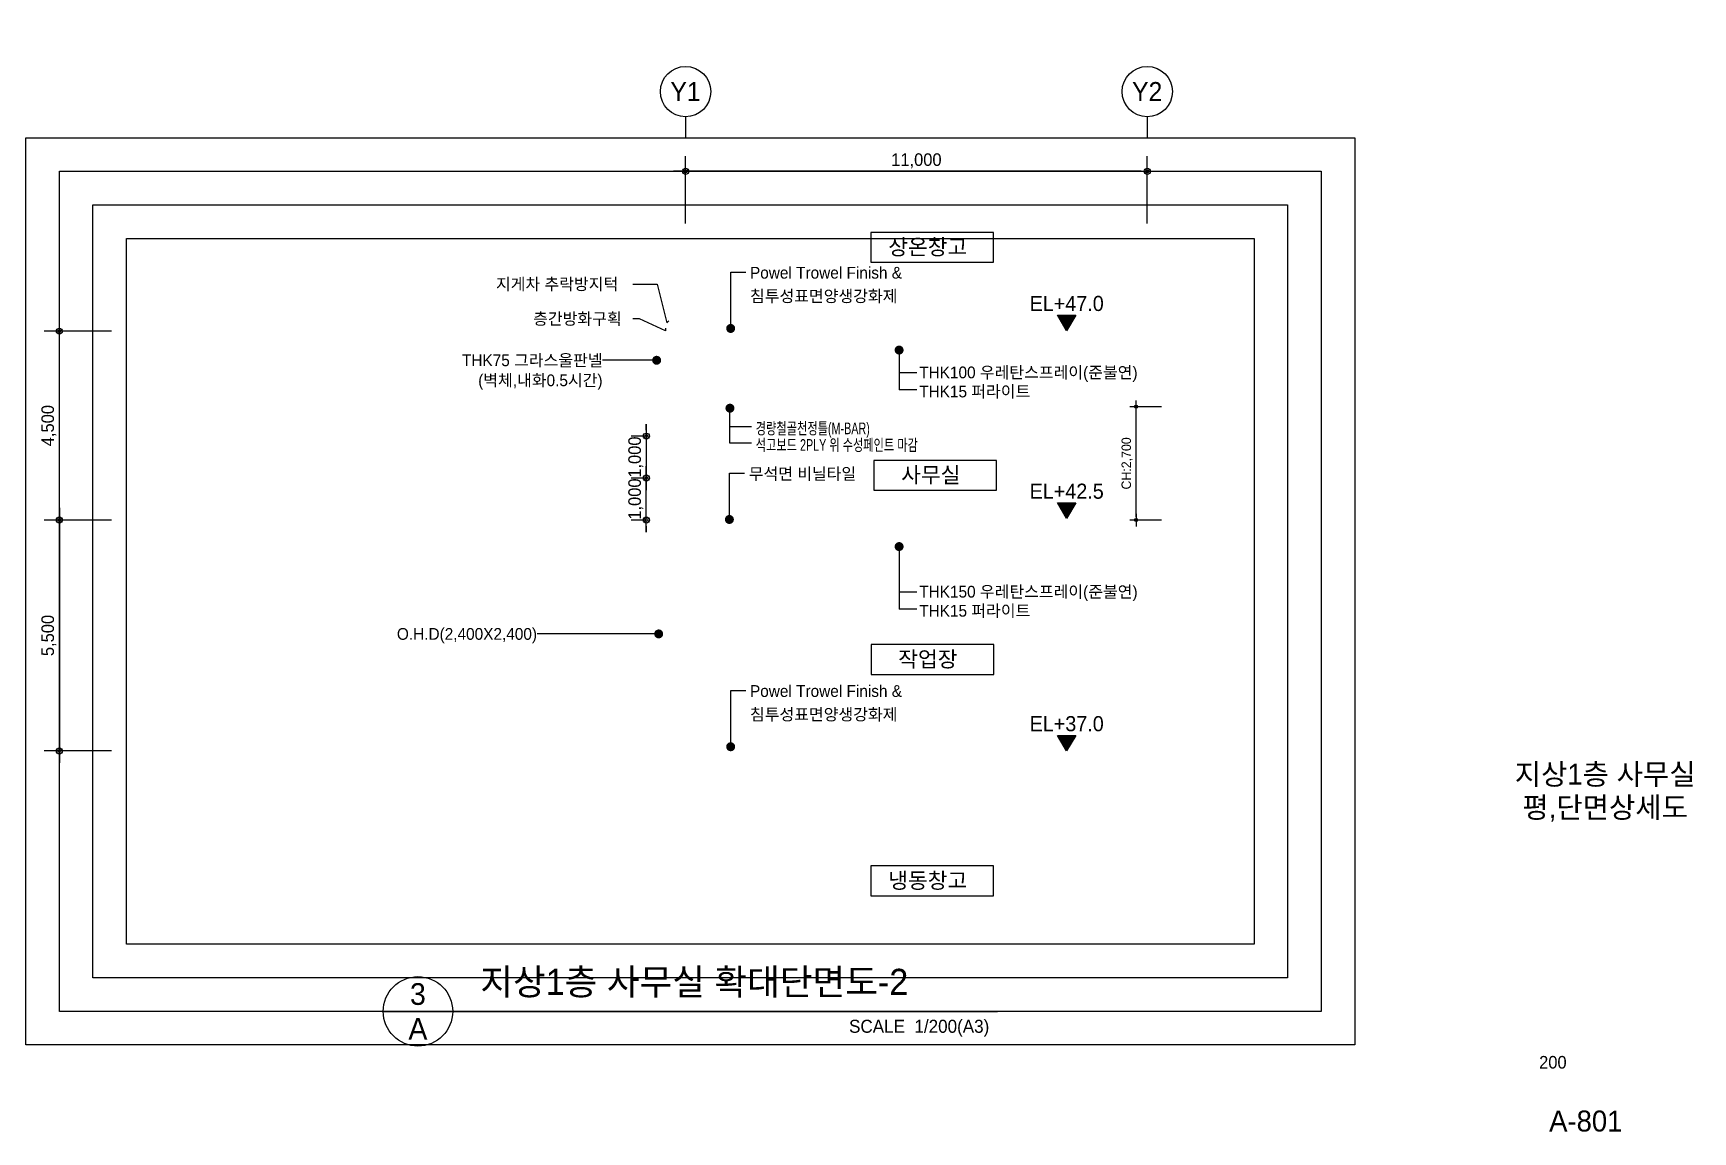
# Model space of a CAD drawing. Header units: millimetres. Extents: x 45178 to 206366, y -171177 to -118827.
# Drawn here: x 82197 to 121739, y -171177 to -145002 of the extents above; entities that cross this region are included whole.
import ezdxf
from ezdxf.enums import TextEntityAlignment as Align
from ezdxf.xclip import XClip

# ---------------------------------------------------------------- set-up
doc = ezdxf.new("R2010")
doc.units = ezdxf.units.MM
doc.linetypes.add('CEN', pattern=[35, 30, -2, 1, -2])
for name, color, linetype in [('$ZCDB_AUDIT_GENERATED_600D18', 7, 'Continuous'), ('4A.TEC CEN', 1, 'CEN'), ('4A.TEC FORM-TEXT', 3, 'Continuous'), ('4A.TEC TEXT', 7, 'Continuous'), ('4A.TEC TEXT 2', 3, 'Continuous'), ('4A.TEC 심볼', 7, 'Continuous'), ('CEN', 1, 'CEN'), ('TEXT', 7, 'Continuous'), ('㈜SE&C DIM', 7, 'Continuous'), ('㈜SE&C TEXT 1', 3, 'Continuous'), ('㈜SE&C 벽체 3', 4, 'Continuous'), ('㈜SE&C 심볼', 7, 'Continuous')]:
    doc.layers.add(name, color=color, linetype=linetype)
doc.layers.add('DEFPOINT', color=135, linetype='Continuous', plot=False)
doc.styles.add('GHS', font='malgun.ttf')
doc.styles.add('나눔고딕', font='')
doc.styles.add('돋움', font='')
doc.styles.add('돋음체', font='')
doc.styles.add('울릉도L', font='')
doc.styles.get('나눔고딕').set_extended_font_data('Dotum')
doc.styles.get('돋움').set_extended_font_data('Dotum')
doc.styles.get('돋음체').set_extended_font_data('Dotum')
doc.styles.get('울릉도L').set_extended_font_data('Dotum')
doc.dimstyles.new('DIM_600(외부치수)', dxfattribs={"dimscale": 400, "dimtxt": 3.3, "dimasz": 1, "dimexe": 2, "dimexo": 2, "dimgap": 1, "dimtad": 1, "dimdec": 0, "dimdsep": 46, "dimlunit": 6, "dimtxsty": '나눔고딕', "dimblk1": 'DIMDOT', "dimblk2": 'DIMDOT', "dimsah": 1, "dimcen": 2.5, "dimdle": 1.5, "dimclrd": 8, "dimclre": 8, "dimclrt": 3, "dimadec": 0, "dimazin": 0, "dimtfac": 1, "dimtdec": 0, "dimtix": 1, "dimtmove": 2, "dimatfit": 3, "dimldrblk": 'DIMDOT', "dimfxl": 1, "dimtvp": 1, "dimtolj": 1, "dimtzin": 0, "dimarcsym": 0})

# ---------------------------------------------------------------- blocks, each defined once
blk = doc.blocks.new('dwgFD3B')
at = {"layer": '4A.TEC CEN', "color": 250, "ltscale": 500, "elevation": -3333.33}
for points in [[(204307.63, -39163.16), (204307.63, -267000)], [(215307.63, -39163.16), (215307.63, -267000)]]:
    blk.add_lwpolyline(points, dxfattribs=at)
blk = doc.blocks.new('ccs122')
at = {"layer": '4A.TEC 심볼'}
blk.add_line((0, 8), (0, 3), dxfattribs=at)
blk.add_circle((0, 14), 6, dxfattribs=at)
at = {"layer": '4A.TEC TEXT 2', "color": 3, "style": 'GHS'}
blk.add_attdef('NO', text='', height=4.5, dxfattribs=at).set_placement((-0.01, 14.02), align=Align.MIDDLE_CENTER)
blk = doc.blocks.new('DIMDOT')
at = {"color": 0}
blk.add_line((-2, 0), (2, 0), dxfattribs=at)
for radius in [0.5, 0.25]:
    blk.add_circle((0, 0), radius, dxfattribs=at)
blk = doc.blocks.new('*D21')
at = {"layer": '$ZCDB_AUDIT_GENERATED_600D18', "color": 8, "lineweight": -2, "transparency": 16777216}
for p, q in [((97740, -149533), (97740, -147933)), ((108740, -149533), (108740, -147933)), ((108596, -148293), (97884, -148293))]:
    blk.add_line(p, q, dxfattribs=at)
at = {"layer": 'Defpoints', "color": 0, "transparency": 16777216}
for p in [(97740, -148293), (97740, -149893), (108740, -149893)]:
    blk.add_point(p, dxfattribs=at)
at = {"layer": '$ZCDB_AUDIT_GENERATED_600D18', "color": 8, "lineweight": -2, "transparency": 16777216, "xscale": 144, "yscale": 144, "zscale": 144, "rotation": 180}
blk.add_blockref('DIMDOT', (97740, -148293), dxfattribs=at)
at = {"layer": '$ZCDB_AUDIT_GENERATED_600D18', "color": 8, "lineweight": -2, "transparency": 16777216, "xscale": 144, "yscale": 144, "zscale": 144}
blk.add_blockref('DIMDOT', (108740, -148293), dxfattribs=at)
at = {"layer": '$ZCDB_AUDIT_GENERATED_600D18', "color": 3, "transparency": 16777216, "insert": (103240, -148042), "char_height": 300, "attachment_point": 5, "style": '나눔고딕'}
blk.add_mtext('\\A1;11,000', dxfattribs=at)
blk = doc.blocks.new('*D35')
at = {"layer": '$ZCDB_AUDIT_GENERATED_600D18', "color": 8, "lineweight": -2, "transparency": 16777216}
for p, q in [((84061, -156602), (82461, -156602)), ((82821, -156746), (82821, -161958)), ((84061, -162102), (82461, -162102))]:
    blk.add_line(p, q, dxfattribs=at)
at = {"layer": 'Defpoints', "color": 0, "transparency": 16777216}
for p in [(84421, -156602), (82821, -162102), (84421, -162102)]:
    blk.add_point(p, dxfattribs=at)
at = {"layer": '$ZCDB_AUDIT_GENERATED_600D18', "color": 8, "lineweight": -2, "transparency": 16777216, "xscale": 144, "yscale": 144, "zscale": 144}
for p, rotation in [((82821, -156602), 90), ((82821, -162102), 270)]:
    blk.add_blockref('DIMDOT', p, dxfattribs=dict(at, rotation=rotation))
at = {"layer": '$ZCDB_AUDIT_GENERATED_600D18', "color": 3, "transparency": 16777216, "insert": (82570, -159352), "char_height": 300, "attachment_point": 5, "rotation": 90, "style": '나눔고딕'}
blk.add_mtext('\\A1;5,500', dxfattribs=at)
blk = doc.blocks.new('*D36')
at = {"layer": '$ZCDB_AUDIT_GENERATED_600D18', "color": 8, "lineweight": -2, "transparency": 16777216}
for p, q in [((84061, -152102), (82461, -152102)), ((82821, -156458), (82821, -152246)), ((84061, -156602), (82461, -156602))]:
    blk.add_line(p, q, dxfattribs=at)
at = {"layer": 'Defpoints', "color": 0, "transparency": 16777216}
for p in [(82821, -152102), (84421, -152102), (84421, -156602)]:
    blk.add_point(p, dxfattribs=at)
at = {"layer": '$ZCDB_AUDIT_GENERATED_600D18', "color": 8, "lineweight": -2, "transparency": 16777216, "xscale": 144, "yscale": 144, "zscale": 144}
for p, rotation in [((82821, -152102), 90), ((82821, -156602), 270)]:
    blk.add_blockref('DIMDOT', p, dxfattribs=dict(at, rotation=rotation))
at = {"layer": '$ZCDB_AUDIT_GENERATED_600D18', "color": 3, "transparency": 16777216, "insert": (82570, -154352), "char_height": 300, "attachment_point": 5, "rotation": 90, "style": '나눔고딕'}
blk.add_mtext('\\A1;4,500', dxfattribs=at)
blk = doc.blocks.new('A$Ca8f4266c')
at = {"layer": '㈜SE&C 심볼', "color": 1}
for p, q in [((107, 1447), (468, 1447)), ((107, 107), (107, 1447))]:
    blk.add_line(p, q, dxfattribs=at)
at = {"layer": '㈜SE&C 심볼', "color": 1, "const_width": 107}
blk.add_lwpolyline([(107, 53, 1), (107, 160, 1)], format="xyb", close=True, dxfattribs=at)
at = {"layer": '4A.TEC TEXT', "style": '돋움'}
for s, p in [('Powel Trowel Finish &', (567, 1434)), ('침투성표면양생강화제', (567, 877))]:
    blk.add_text(s, height=280, dxfattribs=at).set_placement(p, align=Align.MIDDLE_LEFT)
blk = doc.blocks.new('A$C16001311')
at = {"layer": '4A.TEC 심볼', "color": 1}
for p in [(107, 688), (526, 271)]:
    blk.add_line(p, (107, 271), dxfattribs=at)
at = {"layer": '4A.TEC 심볼', "color": 1, "const_width": 107}
blk.add_lwpolyline([(107, 1817, 1), (107, 1710, 1)], format="xyb", close=True, dxfattribs=at)
at = {"layer": '4A.TEC 심볼', "color": 1}
blk.add_lwpolyline([(107, 1763), (107, 688), (526, 688)], dxfattribs=at)
at = {"layer": '4A.TEC TEXT', "style": '돋움'}
for s, p in [('THK150 우레탄스프레이(준불연)', (586, 688)), ('THK15 퍼라이트', (586, 234))]:
    blk.add_text(s, height=280, dxfattribs=at).set_placement(p, align=Align.MIDDLE_LEFT)
blk = doc.blocks.new('*D86')
at = {"layer": '$ZCDB_AUDIT_GENERATED_600D18', "color": 8, "lineweight": -2, "transparency": 16777216}
for p, q in [((96805, -155458), (96805, -155314)), ((96780, -155602), (96445, -155602)), ((96805, -156602), (96805, -155602)), ((96780, -156602), (96445, -156602)), ((96805, -156746), (96805, -156890))]:
    blk.add_line(p, q, dxfattribs=at)
at = {"layer": 'Defpoints', "color": 0, "transparency": 16777216}
for p in [(96805, -155602), (97140, -155602), (97140, -156602)]:
    blk.add_point(p, dxfattribs=at)
at = {"layer": '$ZCDB_AUDIT_GENERATED_600D18', "color": 8, "lineweight": -2, "transparency": 16777216, "xscale": 144, "yscale": 144, "zscale": 144}
for p, rotation in [((96805, -155602), 270), ((96805, -156602), 90)]:
    blk.add_blockref('DIMDOT', p, dxfattribs=dict(at, rotation=rotation))
at = {"layer": '$ZCDB_AUDIT_GENERATED_600D18', "color": 3, "transparency": 16777216, "insert": (96554, -156102), "char_height": 300, "attachment_point": 5, "rotation": 90, "style": '나눔고딕'}
blk.add_mtext('\\A1;1,000', dxfattribs=at)
blk = doc.blocks.new('*D87')
at = {"layer": '$ZCDB_AUDIT_GENERATED_600D18', "color": 8, "lineweight": -2, "transparency": 16777216}
for p, q in [((96780, -154602), (96445, -154602)), ((96805, -154458), (96805, -154314)), ((96805, -154602), (96805, -155602)), ((96780, -155602), (96445, -155602)), ((96805, -155746), (96805, -155890))]:
    blk.add_line(p, q, dxfattribs=at)
at = {"layer": 'Defpoints', "color": 0, "transparency": 16777216}
for p in [(97140, -154602), (96805, -155602), (97140, -155602)]:
    blk.add_point(p, dxfattribs=at)
at = {"layer": '$ZCDB_AUDIT_GENERATED_600D18', "color": 8, "lineweight": -2, "transparency": 16777216, "xscale": 144, "yscale": 144, "zscale": 144}
for p, rotation in [((96805, -154602), 270), ((96805, -155602), 90)]:
    blk.add_blockref('DIMDOT', p, dxfattribs=dict(at, rotation=rotation))
at = {"layer": '$ZCDB_AUDIT_GENERATED_600D18', "color": 3, "transparency": 16777216, "insert": (96554, -155102), "char_height": 300, "attachment_point": 5, "rotation": 90, "style": '나눔고딕'}
blk.add_mtext('\\A1;1,000', dxfattribs=at)
blk = doc.blocks.new('*D88')
at = {"layer": 'Defpoints', "color": 0, "transparency": 16777216}
for p in [(108473, -153902), (109228, -153902), (109228, -156602)]:
    blk.add_point(p, dxfattribs=at)
at = {"layer": '㈜SE&C DIM', "color": 8, "lineweight": -2, "transparency": 16777216}
for p, q in [((109078, -153902), (108323, -153902)), ((108473, -156527), (108473, -153977)), ((109078, -156602), (108323, -156602))]:
    blk.add_line(p, q, dxfattribs=at)
at = {"layer": '㈜SE&C DIM', "color": 8, "lineweight": -2, "transparency": 16777216, "xscale": 75, "yscale": 75, "zscale": 75}
for p, rotation in [((108473, -153902), 90), ((108473, -156602), 270)]:
    blk.add_blockref('DIMDOT', p, dxfattribs=dict(at, rotation=rotation))
at = {"layer": '㈜SE&C DIM', "color": 3, "transparency": 16777216, "insert": (108261, -155252), "char_height": 225, "attachment_point": 5, "rotation": 90, "style": '나눔고딕'}
blk.add_mtext('\\A1;CH:2,700', dxfattribs=at)

msp = doc.modelspace()

# ---------------------------------------------------------------- hatches: boundary and pattern name
at = {"layer": '㈜SE&C 심볼'}
for points in [[(106820.36, -152091.84), (106605.24, -151719.24), (107035.48, -151719.24)], [(106820.36, -156565.63), (106605.24, -156193.03), (107035.48, -156193.03)], [(106820.36, -162104.18), (106605.24, -161731.58), (107035.48, -161731.58)]]:
    msp.add_hatch(color=256, dxfattribs=at).paths.add_polyline_path(points)

# ---------------------------------------------------------------- linework, layer by layer
at = {"layer": '4A.TEC 심볼', "color": 1}
for p in [(102828.13, -153084.38), (103247.15, -153502.18)]:
    msp.add_line(p, (102828.13, -153502.18), dxfattribs=at)
at = {"layer": '4A.TEC 심볼'}
msp.add_line((90535.24, -168308.21), (105171.26, -168308.21), dxfattribs=at)
at = {"layer": '4A.TEC 심볼', "color": 1}
for points in [[(96487.16, -150979.14), (97067.06, -150979.14), (97292.06, -151903.42), (97339.2, -151856.28)], [(97258.73, -152028.5), (97258.73, -152095.17), (96641.7, -151805.16), (96487.16, -151805.16)], [(102828.13, -152551.99), (102828.13, -153084.38), (103247.15, -153084.38)], [(97051.16, -152794.99), (95762.58, -152794.99)], [(97099.81, -159314.59), (94201.24, -159314.59)]]:
    msp.add_lwpolyline(points, dxfattribs=at)
at = {"layer": '4A.TEC 심볼', "color": 1, "const_width": 106.74}
for points in [[(102828.13, -152498.62, 1), (102828.13, -152605.36, 1)], [(96997.78, -152794.99, -1), (97104.53, -152794.99, -1)], [(98744.02, -153936.79, -1), (98850.76, -153936.79, -1)], [(97046.44, -159314.59, -1), (97153.19, -159314.59, -1)]]:
    msp.add_lwpolyline(points, format="xyb", close=True, dxfattribs=at)
at = {"layer": '4A.TEC 심볼'}
msp.add_circle((91363.24, -168308.21), 828, dxfattribs=at)
at = {"layer": 'CEN'}
for p, q in [((98797.39, -154773.39), (98797.39, -153990.16)), ((99310.72, -154378.39), (98797.39, -154378.39)), ((99310.72, -154773.39), (98797.39, -154773.39))]:
    msp.add_line(p, q, dxfattribs=at)
at = {"layer": 'DEFPOINT'}
for points in [[(82020.7, -147492.67), (113685.8, -147492.67), (113685.8, -169108.21), (82020.7, -169108.21)], [(82820.7, -148292.67), (112885.8, -148292.67), (112885.8, -168308.21), (82820.7, -168308.21)], [(83620.7, -149092.67), (112085.8, -149092.67), (112085.8, -167508.21), (83620.7, -167508.21)], [(84420.7, -149892.67), (111285.8, -149892.67), (111285.8, -166708.21), (84420.7, -166708.21)]]:
    msp.add_lwpolyline(points, close=True, dxfattribs=at)
at = {"layer": 'TEXT'}
for points in [[(105079.73, -149749.44), (102156.4, -149749.44), (102156.4, -150457.78), (105079.73, -150457.78)], [(105152.15, -155180.85), (102228.82, -155180.85), (102228.82, -155889.19), (105152.15, -155889.19)], [(105082.1, -159569.76), (102158.76, -159569.76), (102158.76, -160278.1), (105082.1, -160278.1)], [(105079.73, -164844.14), (102156.4, -164844.14), (102156.4, -165552.48), (105079.73, -165552.48)]]:
    msp.add_lwpolyline(points, close=True, dxfattribs=at)
at = {"layer": '㈜SE&C 벽체 3', "color": 252}
for points in [[(106820.36, -152091.84), (106605.24, -151719.24), (107035.48, -151719.24), (106820.36, -152091.84)], [(106820.36, -156565.63), (106605.24, -156193.03), (107035.48, -156193.03), (106820.36, -156565.63)], [(106820.36, -162104.18), (106605.24, -161731.58), (107035.48, -161731.58), (106820.36, -162104.18)]]:
    msp.add_lwpolyline(points, close=True, dxfattribs=at)
at = {"layer": '㈜SE&C 심볼', "color": 1}
for p, q in [((98784.26, -155485.53), (99145.74, -155485.53)), ((98784.26, -156587.86), (98784.26, -155485.53))]:
    msp.add_line(p, q, dxfattribs=at)
at = {"layer": '㈜SE&C 심볼', "color": 1, "const_width": 106.74}
msp.add_lwpolyline([(98784.26, -156641.23, 1), (98784.26, -156534.48, 1)], format="xyb", close=True, dxfattribs=at)

# ---------------------------------------------------------------- block references
ref = msp.add_blockref('dwgFD3B', (-114591.26, 41852.5, 0.45))
XClip(ref).set_block_clipping_path([(165371.8488869666, -183835.4279910922), (225877.0571608543, -164812.0010458827)])
for name, p in [('A$Ca8f4266c', (98707.86, -152142.65)), ('A$C16001311', (102721.4, -158996.74)), ('A$Ca8f4266c', (98707.86, -162109.46))]:
    msp.add_blockref(name, p)
at = {"layer": '4A.TEC 심볼'}
ref = msp.add_blockref('ccs122', (97739.81, -147792.67), dxfattribs=dict(at, xscale=99.99999954993666, yscale=99.99999954993666, zscale=99.99999954993666))
ref.add_attrib('NO', 'Y1', dxfattribs={"layer": '0', "color": 3, "height": 450, "style": '울릉도L'}).set_placement((97739.2, -146390.88, -1666.67), align=Align.MIDDLE_CENTER)
ref = msp.add_blockref('ccs122', (108739.81, -147792.67), dxfattribs=dict(at, xscale=99.99999954993666, yscale=99.99999954993666, zscale=99.99999954993666))
ref.add_attrib('NO', 'Y2', dxfattribs={"layer": '0', "color": 3, "height": 450, "style": '울릉도L'}).set_placement((108739.2, -146390.88, -1666.67), align=Align.MIDDLE_CENTER)

# ---------------------------------------------------------------- texts
at = {"layer": '4A.TEC FORM-TEXT', "style": '돋움'}
msp.add_text('A-801', height=500, dxfattribs=at).set_placement((119188.92, -171170.14), align=Align.CENTER)
at = {"layer": '4A.TEC TEXT', "color": 3, "style": '돋음체'}
for s, p in [('상온창고', (103510.66, -150094.44)), ('사무실', (103583.09, -155525.85)), ('작업장', (103513.03, -159914.76)), ('냉동창고', (103510.66, -165189.14))]:
    msp.add_text(s, height=375, dxfattribs=at).set_placement(p, align=Align.MIDDLE_CENTER)
at = {"layer": '4A.TEC TEXT', "style": '돋움'}
for s, p in [('지게차 추락방지턱', (93222.79, -150979.14)), ('층간방화구획', (94109.51, -151805.16)), ('THK100 우레탄스프레이(준불연)', (103307.15, -153084.38)), ('THK15 퍼라이트', (103307.15, -153538.6)), ('무석면 비닐타일', (99245, -155498.44))]:
    msp.add_text(s, height=280, dxfattribs=at).set_placement(p, align=Align.MIDDLE_LEFT)
for s, p in [('THK75 그라스울판넬', (95762.58, -152794.99)), ('(벽체,내화0.5시간)', (95762.58, -153272.26)), ('O.H.D(2,400X2,400)', (94201.24, -159314.59))]:
    msp.add_text(s, height=280, dxfattribs=at).set_placement(p, align=Align.MIDDLE_RIGHT)
at = {"layer": '4A.TEC TEXT', "style": '돋움', "width": 0.7}
for s, p in [('경량철골천정틀(M-BAR)', (99411.68, -154557.43)), ('석고보드 2PLY 위 수성페인트 마감', (99411.68, -154952.43))]:
    msp.add_text(s, height=280, dxfattribs=at).set_placement(p)
at = {"layer": '4A.TEC TEXT 2', "style": '나눔고딕'}
for s, height, p in [('지상1층 사무실', 500, (119650.7, -162907.1)), ('평,단면상세도', 500, (119650.7, -163697.1)), ('200', 300, (118404.95, -169670.16))]:
    msp.add_text(s, height=height, dxfattribs=at).set_placement(p, align=Align.CENTER)
at = {"layer": '4A.TEC TEXT 2', "color": 3, "style": '나눔고딕'}
msp.add_text('지상1층 사무실 확대단면도-2', height=621, dxfattribs=at).set_placement((92849.02, -168101.21), align=Align.BOTTOM_LEFT)
for s, p in [('3', (91363.24, -167894.21)), ('A', (91363.24, -168722.21))]:
    msp.add_text(s, height=517.5, dxfattribs=at).set_placement(p, align=Align.MIDDLE)
msp.add_text('SCALE  1/200(A3)', height=310.5, dxfattribs=at).set_placement((104976.86, -168911.48), align=Align.BOTTOM_RIGHT)
at = {"layer": '㈜SE&C TEXT 1', "style": '돋움'}
for s, p in [('EL+47.0', (106820.36, -151620.61)), ('EL+42.5', (106820.36, -156094.39)), ('EL+37.0', (106820.36, -161632.95))]:
    msp.add_text(s, height=359.847, dxfattribs=at).set_placement(p, align=Align.CENTER)

# ---------------------------------------------------------------- dimensions: what is measured, and where the dimension line sits
at = {"layer": '$ZCDB_AUDIT_GENERATED_600D18'}
for base, p1, p2, angle, picture, middle in [((97739.81, -148292.67), (108739.81, -149892.67), (97739.81, -149892.67), 180, '*D21', (103239.81, -148041.57)), ((82820.7, -152101.71), (84420.7, -156601.71), (84420.7, -152101.71), 90, '*D36', (82569.6, -154351.71)), ((96805.22, -155601.71), (97139.81, -154601.71), (97139.81, -155601.71), 270, '*D87', (96554.12, -155101.71)), ((96805.22, -155601.71), (97139.81, -156601.71), (97139.81, -155601.71), 90, '*D86', (96554.12, -156101.71)), ((82820.7, -162101.71), (84420.7, -156601.71), (84420.7, -162101.71), 270, '*D35', (82569.6, -159351.71))]:
    dim = msp.add_linear_dim(base=base, p1=p1, p2=p2, angle=angle, dimstyle='DIM_600(외부치수)', override={"dimscale": 600, "dimtxt": 0.5, "dimasz": 0.24, "dimexe": 0.6, "dimexo": 0.6, "dimgap": 0.12, "dimdec": 1, "dimdle": 0.5}, dxfattribs=at)
    dim.commit()
    dim.dimension.update_dxf_attribs({"geometry": picture, "text_midpoint": middle})
at = {"layer": '㈜SE&C DIM'}
dim = msp.add_linear_dim(base=(108472.8, -153901.71), p1=(109228.06, -156601.71), p2=(109228.06, -153901.71), angle=90, text='CH:<>', dimstyle='DIM_600(외부치수)', override={"dimscale": 75, "dimtxt": 3}, dxfattribs=at)
dim.commit()
dim.dimension.update_dxf_attribs({"geometry": '*D88', "text_midpoint": (108260.73, -155251.71)})

doc.saveas('drawing.dxf')
